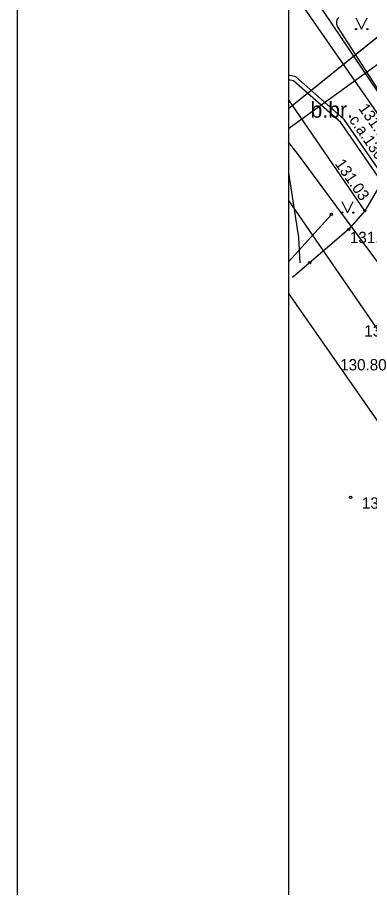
# Model space of a CAD drawing. Extents: x 636061 to 636258, y 303742 to 303882.
# Drawn here: x 636060.58 to 636076.1, y 303791.01 to 303829.39 of the extents above; entities that cross this region are included whole.
import ezdxf

# ---------------------------------------------------------------- set-up
doc = ezdxf.new("R2010")
doc.units = 0
for name, color, linetype in [('APGR_SARK_####_####_#', 7, 'Continuous'), ('APGS_VADP_ZSPR_####_#', 7, 'Continuous'), ('CELI_CAPM_####_####_#', 7, 'Continuous'), ('CELI_CMAL_####_####_#', 7, 'Continuous'), ('CELI_CSEG_####_TKST_#', 7, 'Continuous'), ('ELEK_ACRL_####_####_#', 7, 'Continuous'), ('ELEK_ACRL_####_TKST_#', 7, 'Continuous'), ('ELEK_VADP_VSPR_####_#', 7, 'Continuous'), ('ELEK_VADP_VSPR_####_I', 7, 'Continuous'), ('NORB_ZOGS_ZSTP_####_#', 7, 'Continuous'), ('RAMI_PLAN_####_TKST_#', 7, 'Continuous'), ('RELJ_AATZ_####_TKST_#', 7, 'Continuous'), ('RELJ_ELEM_####_####_#', 7, 'Continuous'), ('ROBZ_UZMR_####_####_#', 7, 'Continuous'), ('SAKT_VADP_KABE_####_#', 7, 'Continuous'), ('TERT_ELEM_####_####_#', 7, 'Continuous'), ('UDTK_VADP_UDEN_####_#', 7, 'Continuous')]:
    doc.layers.add(name, color=color, linetype=linetype)

msp = doc.modelspace()

# ---------------------------------------------------------------- linework, layer by layer
at = {"layer": 'APGR_SARK_####_####_#'}
msp.add_line((636072.53, 303817.212), (636096.583, 303782.625), dxfattribs=at)
at = {"layer": 'APGS_VADP_ZSPR_####_#'}
msp.add_lwpolyline([(636110.499, 303778.343), (636106.252, 303784.308), (636099.165, 303794.75), (636095.152, 303800.294), (636095.346, 303801.003), (636095.053, 303800.409), (636094.117, 303801.676), (636077.439, 303824.715), (636074.683, 303828.994)], dxfattribs=at)
msp.add_arc((636074.935, 303829.156), 0.3, 128.5205, 212.7837, dxfattribs=at)
at = {"layer": 'CELI_CAPM_####_####_#'}
for points in [[(636077.274, 303823.978), (636072.53, 303830.827)], [(636077.298, 303827.938), (636077.402, 303827.258), (636077.492, 303826.492), (636077.547, 303825.756), (636077.497, 303824.955), (636077.405, 303824.452), (636077.274, 303823.978), (636076.766, 303822.355), (636075.889, 303820.867), (636075.184, 303820.049)], [(636075.889, 303820.867), (636072.53, 303825.777)]]:
    msp.add_lwpolyline(points, dxfattribs=at)
at = {"layer": 'CELI_CMAL_####_####_#'}
msp.add_lwpolyline([(636075.184, 303820.049), (636072.696, 303817.912)], dxfattribs=at)
at = {"layer": 'ELEK_ACRL_####_####_#'}
for points in [[(636072.53, 303825.373), (636085.615, 303835.946)], [(636107.023, 303778.343), (636102.85, 303784.799), (636097.053, 303793.067), (636091.184, 303801.368), (636084.53, 303811.02), (636074.982, 303824.883), (636072.843, 303826.775), (636072.53, 303826.849)], [(636106.784, 303778.343), (636102.684, 303784.687), (636096.889, 303792.952), (636091.02, 303801.254), (636084.365, 303810.907), (636074.831, 303824.749), (636072.748, 303826.592), (636072.53, 303826.644)]]:
    msp.add_lwpolyline(points, dxfattribs=at)
at = {"layer": 'ELEK_VADP_VSPR_####_#'}
for points in [[(636072.53, 303825.373), (636080.035, 303831.437)], [(636104.74, 303778.343), (636082.851, 303809.938), (636072.915, 303823.394), (636072.53, 303823.892)]]:
    msp.add_lwpolyline(points, dxfattribs=at)
at = {"layer": 'ELEK_VADP_VSPR_####_I'}
for points in [[(636107.023, 303778.343), (636102.85, 303784.799), (636097.053, 303793.067), (636091.184, 303801.368), (636084.53, 303811.02), (636074.982, 303824.883), (636072.843, 303826.775), (636072.53, 303826.849)], [(636106.784, 303778.343), (636102.684, 303784.687), (636096.889, 303792.952), (636091.02, 303801.254), (636084.365, 303810.907), (636074.831, 303824.749), (636072.748, 303826.592), (636072.53, 303826.644)]]:
    msp.add_lwpolyline(points, dxfattribs=at)
at = {"layer": 'NORB_ZOGS_ZSTP_####_#'}
msp.add_lwpolyline([(636074.414, 303820.705), (636072.53, 303818.614)], dxfattribs=at)
at = {"layer": 'RAMI_PLAN_####_TKST_#'}
msp.add_line((636072.53, 303864.307), (636072.53, 303778.343), dxfattribs=at)
msp.add_lwpolyline([(636060.58, 303741.745), (636060.58, 303882.404), (636258.08, 303882.404), (636258.08, 303741.745)], close=True, dxfattribs=at)
at = {"layer": 'RELJ_ELEM_####_####_#'}
for centre in [(636074.414, 303820.705), (636075.889, 303820.867), (636075.184, 303820.049), (636073.461, 303818.569), (636075.259, 303808.223)]:
    msp.add_circle(centre, 0.05, dxfattribs=at)
at = {"layer": 'ROBZ_UZMR_####_####_#'}
msp.add_line((636072.53, 303821.312), (636102.027, 303778.343), dxfattribs=at)
msp.add_lwpolyline([(636074.488, 303864.307), (636072.53, 303864.307), (636072.53, 303821.312)], dxfattribs=at)
at = {"layer": 'SAKT_VADP_KABE_####_#'}
for points in [[(636092.968, 303840.688), (636089.225, 303838.447), (636080.673, 303830.116), (636076.865, 303827.604), (636072.53, 303824.473)], [(636072.53, 303822.535), (636072.969, 303819.684), (636073.027, 303818.566)]]:
    msp.add_lwpolyline(points, dxfattribs=at)
at = {"layer": 'TERT_ELEM_####_####_#'}
for p, q in [((636075.495, 303829.376), (636075.745, 303828.876)), ((636075.745, 303828.876), (636075.995, 303829.376)), ((636074.881, 303821.278), (636075.131, 303820.778)), ((636075.131, 303820.778), (636075.381, 303821.278))]:
    msp.add_line(p, q, dxfattribs=at)
for centre, radius in [((636075.495, 303828.875), 0.028), ((636075.995, 303828.875), 0.0263), ((636074.881, 303820.777), 0.028), ((636075.381, 303820.777), 0.0263)]:
    msp.add_circle(centre, radius, dxfattribs=at)
at = {"layer": 'UDTK_VADP_UDEN_####_#'}
msp.add_line((636072.53, 303831.944), (636076.498, 303826.052), dxfattribs=at)

# ---------------------------------------------------------------- texts
at = {"layer": 'CELI_CSEG_####_TKST_#'}
msp.add_text('b.br.', height=0.7, dxfattribs=at).set_placement((636073.495, 303824.967))
at = {"layer": 'ELEK_ACRL_####_TKST_#'}
msp.add_text('c.a.130.28', height=0.5, rotation=304.558, dxfattribs=at).set_placement((636075.174, 303824.868))
at = {"layer": 'RELJ_AATZ_####_TKST_#'}
for s, p in [(' 131.09', (636075.482, 303825.529)), (' 131.03', (636074.443, 303823.086))]:
    msp.add_text(s, height=0.5, rotation=304.9075, dxfattribs=at).set_placement(p)
for s, p in [(' 131.07', (636075.042, 303819.436)), (' 130.86', (636075.678, 303815.315)), (' 130.80', (636074.618, 303813.822)), ('130.73', (636075.759, 303807.723))]:
    msp.add_text(s, height=0.5, dxfattribs=at).set_placement(p)

doc.saveas('drawing.dxf')
